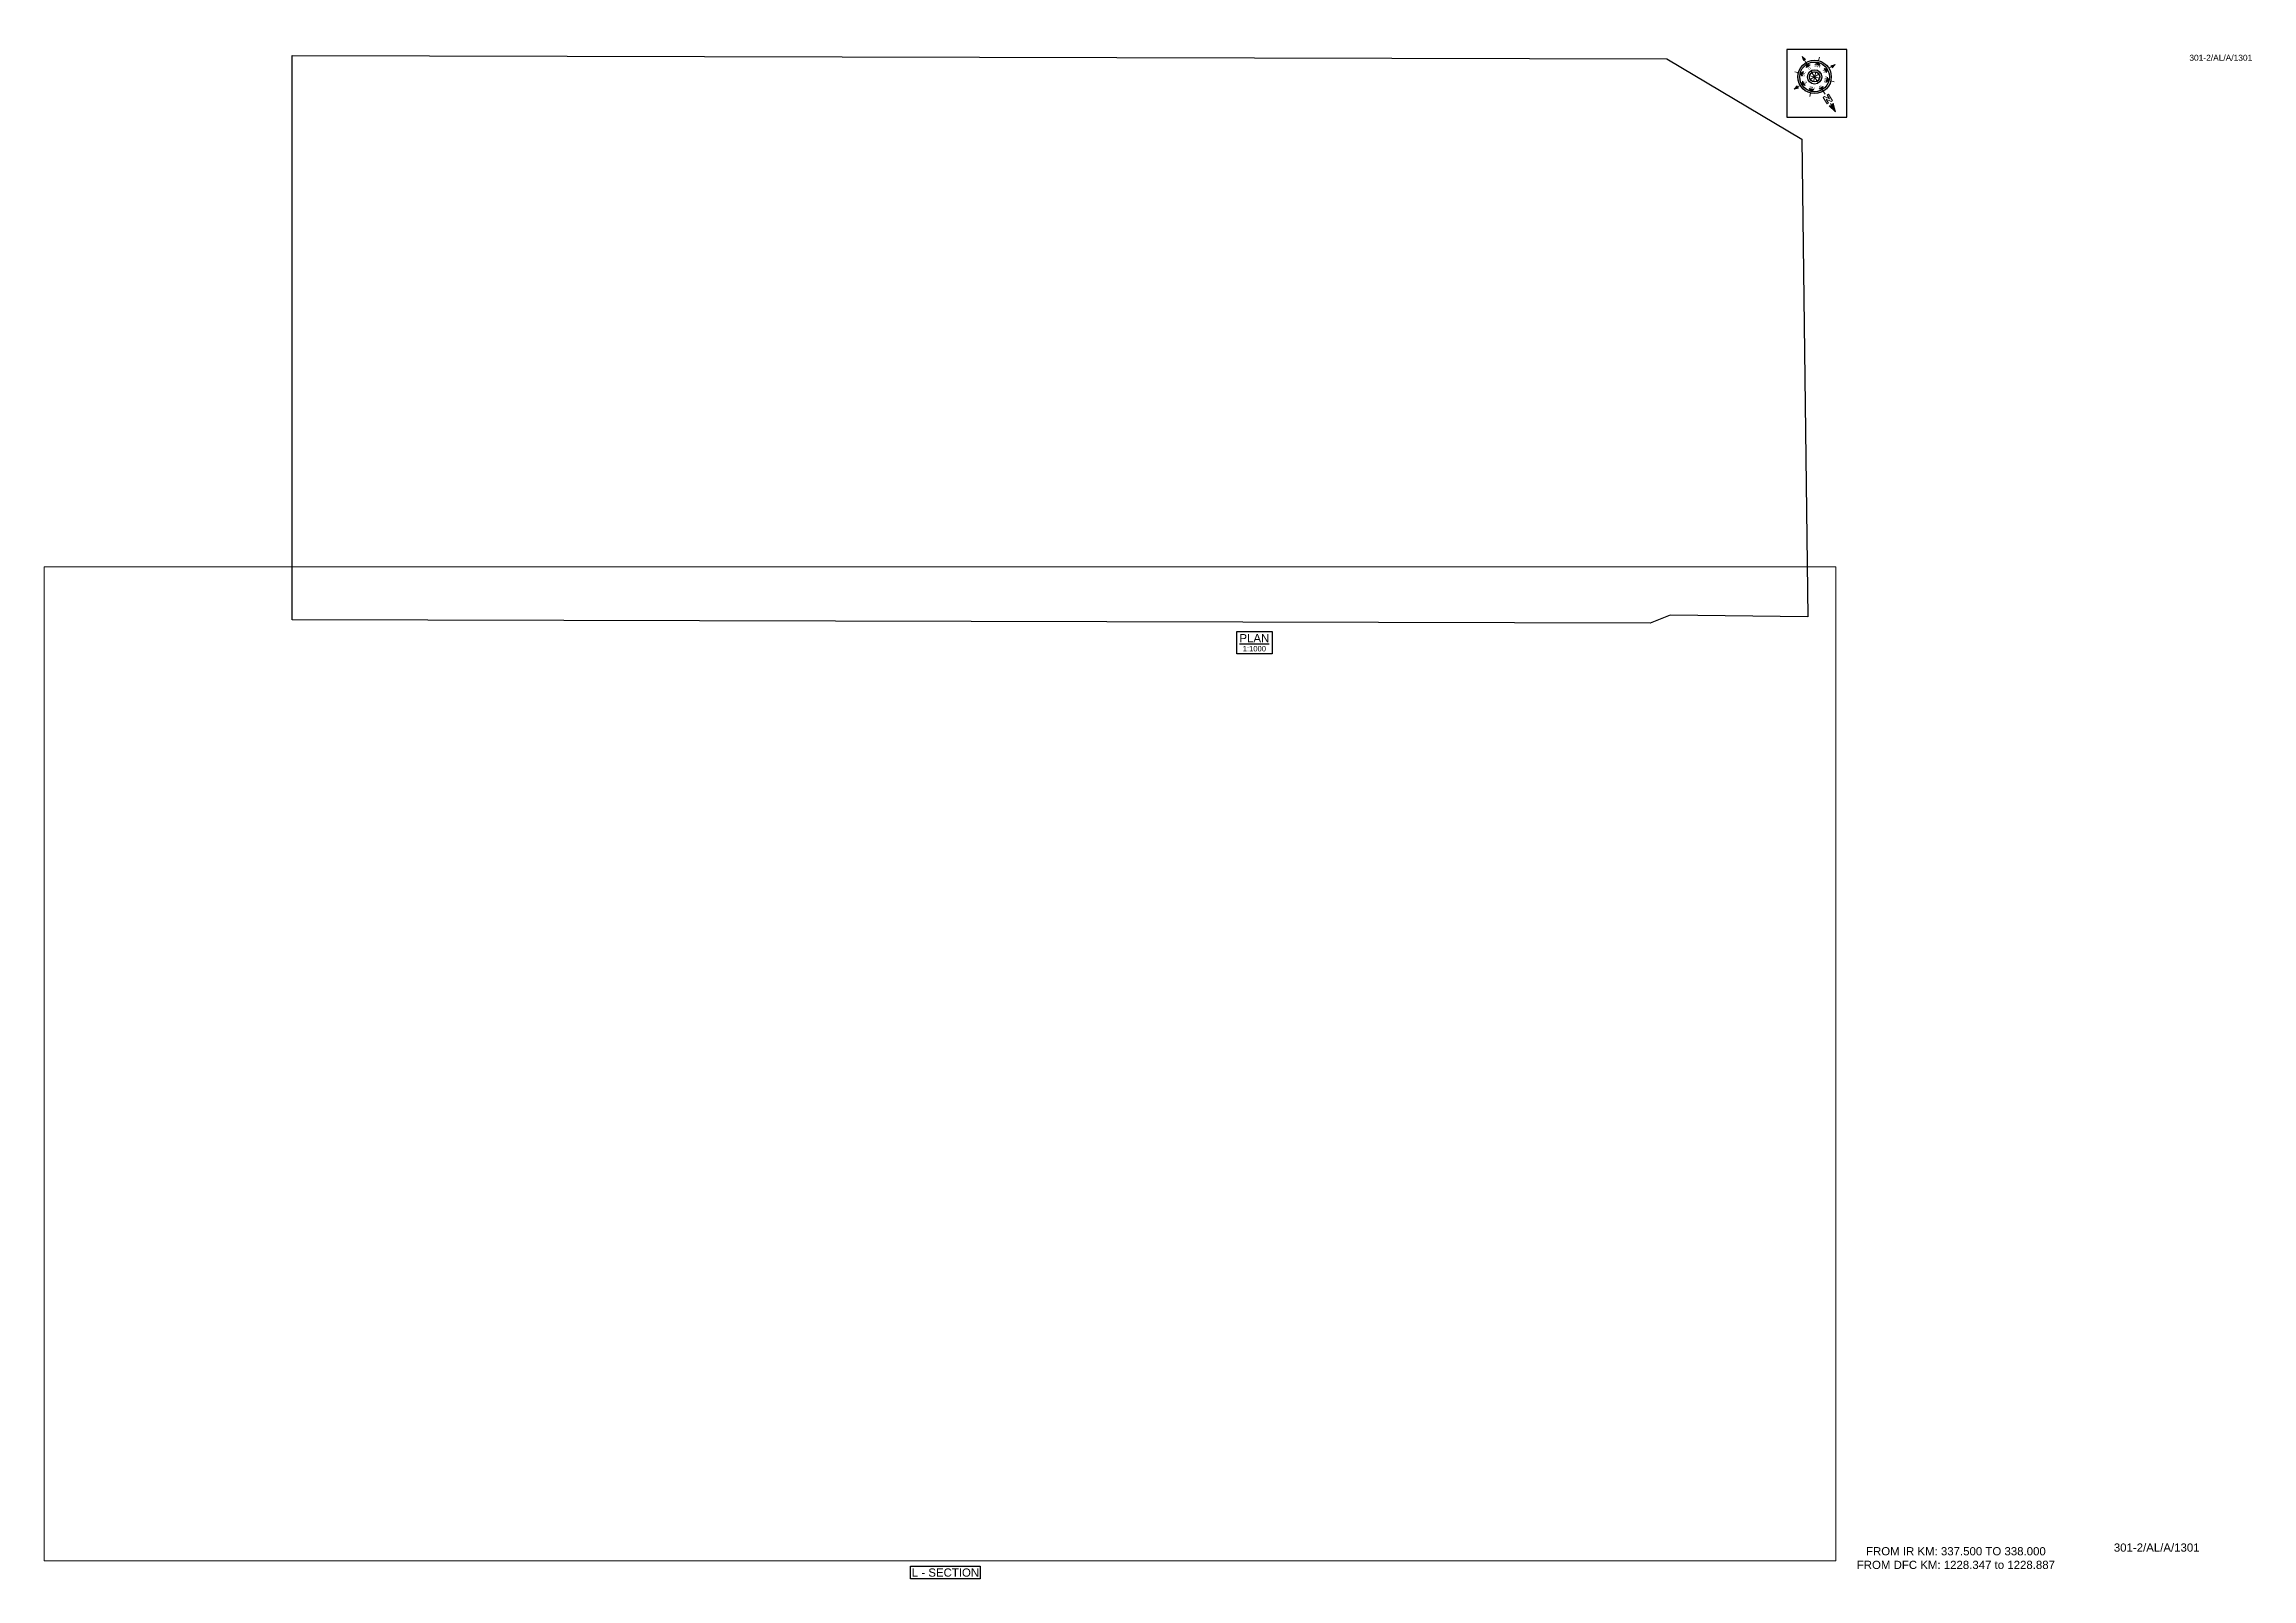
# Paper-space layout '1301' of a CAD drawing. Header units: metres. Extents: x 15 to 825, y 18 to 581.
import ezdxf
from ezdxf.enums import TextEntityAlignment as Align

# ---------------------------------------------------------------- set-up
doc = ezdxf.new("R2010")
doc.units = ezdxf.units.M
doc.header["$MEASUREMENT"] = 0
doc.layers.get('Defpoints').update_dxf_attribs({"color": 5})
doc.layers.add('title', color=7, linetype='Continuous')
doc.styles.get("Standard").update_dxf_attribs({"font": 'arial.ttf'})
doc.styles.add('Style-Arial', font='arial.ttf')

# ---------------------------------------------------------------- blocks, each defined once
blk = doc.blocks.new('N')
for points in [[(0, 8.41), (-0.49, 6.68), (0, 6.93)], [(0.49, 6.68), (0, 6.93), (0, 8.41)], [(-4.93, 0), (-4.07, 0.25), (-4.19, 0)], [(-4.07, -0.25), (-4.19, 0), (-4.93, 0)], [(-3.08, 0), (-2.59, 0.49), (-2.59, -0.49)], [(-2.18, 2.18), (-1.48, 2.18), (-2.18, 1.48)], [(0, 3.08), (0.49, 2.59), (-0.49, 2.59)], [(2.18, 2.18), (2.18, 1.48), (1.48, 2.18)], [(3.08, 0), (2.59, -0.49), (2.59, 0.49)], [(4.07, 0.25), (4.19, 0), (4.93, 0)], [(4.93, 0), (4.07, -0.25), (4.19, 0)], [(-2.18, -2.18), (-2.18, -1.48), (-1.48, -2.18)], [(0, -3.08), (-0.49, -2.59), (0.49, -2.59)], [(0, -4.93), (-0.25, -4.07), (0, -4.19)], [(0.25, -4.07), (0, -4.19), (0, -4.93)], [(2.18, -2.18), (1.48, -2.18), (2.18, -1.48)]]:
    blk.add_hatch(color=7).paths.add_polyline_path(points, flags=0)
h = blk.add_hatch(color=7)
h.paths.add_polyline_path([(0, -3.08), (0, -3.46, 1), (0, 3.46), (0, 3.08, -1)])
h.paths.add_polyline_path([(0, 1.05), (0, 1.48, 1), (0, -1.48), (0, -1.05, -1)])
at = {"color": 7, "linetype": 'ByBlock', "lineweight": 13}
for p, q in [((-0.61, 4.57), (-0.61, 6.12)), ((-0.61, 6.12), (-0.3, 6.12)), ((-0.3, 6.12), (0.32, 5.19)), ((0.32, 4.57), (-0.3, 5.5)), ((-0.3, 5.5), (-0.3, 4.57)), ((0.32, 5.19), (0.32, 6.12)), ((0.32, 6.12), (0.64, 6.12)), ((0.64, 6.12), (0.64, 4.57))]:
    blk.add_line(p, q, dxfattribs=at)
at = {"color": 7, "lineweight": 13}
for p, q in [((0, 6.41), (0, 7.28)), ((-3.46, 0), (-4.19, 0)), ((-2.45, 2.45), (-2.97, 2.97)), ((1.05, 0), (-1.05, 0)), ((-1.05, 0), (1.05, 0)), ((-0.74, 0.74), (0.74, -0.74)), ((0.74, 0.74), (-0.74, -0.74)), ((0.74, -0.74), (-0.74, 0.74)), ((-0.74, -0.74), (0.74, 0.74)), ((0, 3.46), (0, 4.19)), ((0, 3.46), (0, 3.08)), ((0, 1.05), (0, 1.48)), ((0, 1.05), (0, -1.05)), ((0, -1.05), (0, 1.05)), ((2.45, 2.45), (2.97, 2.97)), ((3.46, 0), (4.19, 0)), ((-2.45, -2.45), (-2.97, -2.97)), ((0, -1.05), (0, -1.48)), ((0, -3.46), (0, -3.08)), ((0, -3.46), (0, -4.19)), ((2.45, -2.45), (2.97, -2.97))]:
    blk.add_line(p, q, dxfattribs=at)
for points in [[(0, 8.41), (-0.49, 6.68), (0, 6.93), (0, 6.93)], [(0.49, 6.68), (0, 6.93), (0, 8.41), (0, 8.41)], [(-4.93, 0), (-4.07, 0.25), (-4.19, 0), (-4.19, 0)], [(-4.07, -0.25), (-4.19, 0), (-4.93, 0), (-4.93, 0)], [(-3.08, 0), (-2.59, 0.49), (-2.59, -0.49), (-2.59, -0.49)], [(-2.18, 2.18), (-1.48, 2.18), (-2.18, 1.48), (-2.18, 1.48)], [(0, 3.08), (0.49, 2.59), (-0.49, 2.59), (-0.49, 2.59)], [(2.18, 2.18), (2.18, 1.48), (1.48, 2.18), (1.48, 2.18)], [(3.08, 0), (2.59, -0.49), (2.59, 0.49), (2.59, 0.49)], [(4.07, 0.25), (4.19, 0), (4.93, 0), (4.93, 0)], [(4.93, 0), (4.07, -0.25), (4.19, 0), (4.19, 0)], [(-2.18, -2.18), (-2.18, -1.48), (-1.48, -2.18), (-1.48, -2.18)], [(0, -3.08), (-0.49, -2.59), (0.49, -2.59), (0.49, -2.59)], [(0, -4.93), (-0.25, -4.07), (0, -4.19), (0, -4.19)], [(0.25, -4.07), (0, -4.19), (0, -4.93), (0, -4.93)], [(2.18, -2.18), (1.48, -2.18), (2.18, -1.48), (2.18, -1.48)]]:
    blk.add_lwpolyline(points, close=True, dxfattribs=at)
at = {"color": 7, "linetype": 'ByBlock', "lineweight": 13}
for points in [[(-0.3, 4.57), (-0.61, 4.57)], [(0.32, 4.57), (0.64, 4.57)]]:
    blk.add_lwpolyline(points, dxfattribs=at)
at = {"color": 7}
for radius in [3.46, 3.08, 1.48, 1.05]:
    blk.add_circle((0, 0), radius, dxfattribs=at)
for s, rotation, p in [('W', 90, (-2.1, 0)), ('NW', 45, (-1.48, 1.48)), ('NE', 315, (1.48, 1.48)), ('E', 270, (1.97, 0)), ('SW', 135, (-1.48, -1.48)), ('SE', 225, (1.48, -1.48))]:
    blk.add_text(s, height=0.6, rotation=rotation, dxfattribs=at).set_placement(p, align=Align.CENTER)
for s, p in [('N', (0, 2.1)), ('S', (0, -2.47))]:
    blk.add_text(s, height=0.6, dxfattribs=at).set_placement(p, align=Align.CENTER)

psp = doc.layouts.new('1301')

# ---------------------------------------------------------------- linework, layer by layer
psp.add_lwpolyline([(332.72, 18.39), (332.72, 22.99), (358.25, 22.99), (358.25, 18.39)], close=True)
at = {"layer": 'title', "color": 7, "linetype": 'Continuous', "lineweight": -3}
psp.add_lwpolyline([(452.38, 365.68), (465.26, 365.68), (465.26, 357.53), (452.38, 357.53)], close=True, dxfattribs=at)

# ---------------------------------------------------------------- texts
at = {"style": 'Style-Arial'}
for height, p in [(2.2, (801.62, 574.91)), (3, (773.92, 28.36))]:
    psp.add_text('301-2/AL/A/1301', height=height, dxfattribs=at).set_placement(p)
at = {"insert": (663.59, 30.01), "char_height": 3, "attachment_point": 1, "style": 'Style-Arial'}
psp.add_mtext_dynamic_manual_height_columns('\\pxqc;FROM IR KM: 337.500 TO 338.000\\P{\\C1;FROM DFC KM: 1228.347 to 1228.887}', width=104.8357, gutter_width=17.5, heights=[0], dxfattribs=at)
at = {"layer": 'title', "color": 7, "linetype": 'Continuous', "lineweight": -3, "style": 'Style-Arial'}
for s, height, p in [('%%UPLAN', 3, (458.77, 363.24)), ('1:1000', 2, (458.77, 359.38))]:
    psp.add_text(s, height=height, dxfattribs=at).set_placement(p, align=Align.MIDDLE)
at = {"layer": 'title', "style": 'Style-Arial'}
psp.add_text('L - SECTION', height=3, rotation=0.00006, dxfattribs=at).set_placement((345.5, 20.69), align=Align.MIDDLE_CENTER)

# ---------------------------------------------------------------- viewports
at = {"layer": 'Defpoints'}
psp.add_viewport(center=(343.51, 207.22), size=(657.01, 364.4468), view_center_point=(37231.43, -2051.85), view_height=364.4468, status=3, dxfattribs=at)

# ---------------------------------------------------------------- wipeouts: each hides what was drawn before it
psp.add_wipeout([(653.96, 579), (676, 579), (676, 554.19), (653.96, 554.19)])

# ---------------------------------------------------------------- next in the draw order: linework, layer by layer
psp.add_lwpolyline([(676, 579), (653.96, 579), (653.96, 554.19), (676, 554.19)], close=True)
psp.add_lwpolyline([(105.99, 576.89), (610.01, 575.58), (659.56, 546.18), (661.7, 371.05), (611.27, 371.71), (603.88, 368.68), (105.99, 369.99)], close=True, dxfattribs=at)

# ---------------------------------------------------------------- next in the draw order: block references
at = {"xscale": 1.77154152297335, "yscale": 1.77154152297335, "zscale": 1.77154152297335, "rotation": 211.0343912723542}
psp.add_blockref('N', (664.2, 569), dxfattribs=at)

# ---------------------------------------------------------------- next in the draw order: viewports
at = {"layer": 'Defpoints', "view_twist_angle": 211.03439127}
vp = psp.add_viewport(center=(383.84, 472.79), size=(555.71, 208.2163), view_center_point=(1227639.04, -3229731.97), view_height=208.2163, dxfattribs=at)
vp.dxf.flags = 0x10000  # cut along an outline
vp.dxf.clipping_boundary_handle = psp.add_lwpolyline([(105.99, 576.89), (610.01, 575.58), (659.56, 546.18), (661.7, 371.05), (611.27, 371.71), (603.88, 368.68), (105.99, 369.99)], format="xyb", close=True, dxfattribs={"invisible": 1}).dxf.handle

doc.saveas('drawing.dxf')
